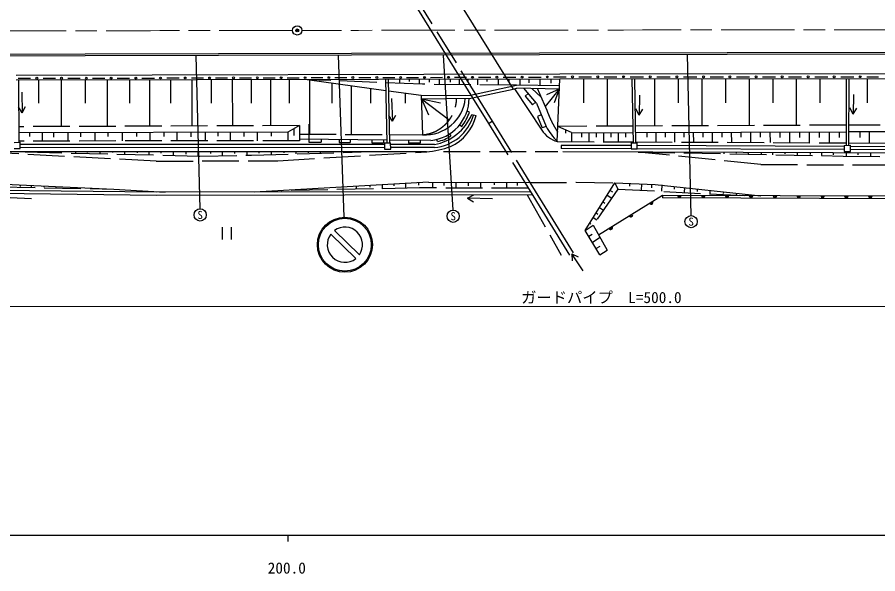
# Model space of a CAD drawing. Units: millimetres, scale not verified. Extents: x 40000 to 680000, y 20000 to 380000.
# Drawn here: x 223791 to 364424, y 198715 to 289654 of the extents above; entities that cross this region are included whole.
import ezdxf
from ezdxf.enums import TextEntityAlignment as Align

# ---------------------------------------------------------------- set-up
doc = ezdxf.new("R2010")
doc.units = ezdxf.units.MM
doc.header["$LTSCALE"] = 1000
doc.header["$PDMODE"] = 32
doc.header["$PDSIZE"] = 500
doc.linetypes.add('CHAIN', pattern=[18.5, 12, -1.5, 3.5, -1.5])
doc.linetypes.add('DASHED', pattern=[7.5, 6, -1.5])
for name, color, linetype, lineweight in [('M-BGD', 7, 'Continuous', 25), ('M-BGD-EXST', 7, 'Continuous', 25), ('M-BMK', 2, 'CHAIN', 13), ('M-BMK-SRVR', 3, 'Continuous', 25), ('M-STR-HTXT', 7, 'Continuous', 13), ('M-STR-STR1', 1, 'Continuous', 25), ('M-STR-STRC', 7, 'Continuous', 25), ('M-TTL-BAND', 7, 'Continuous', 25)]:
    doc.layers.add(name, color=color, linetype=linetype, lineweight=lineweight)
doc.layers.add('M-OTRS', color=6, linetype='Continuous')
doc.styles.add('ＭＳ ゴシック', font='')
doc.styles.get('ＭＳ ゴシック').set_extended_font_data('MS Gothic')

msp = doc.modelspace()

# ---------------------------------------------------------------- linework, layer by layer
at = {"layer": 'M-BGD', "linetype": 'DASHED'}
for p, q in [((288415, 293664), (298935, 276630)), ((290028, 278701), (271179, 279446)), ((305407, 278558), (290028, 278701)), ((310318, 274499), (308797, 277991)), ((269900, 271936), (224058, 271764)), ((300792, 272291), (306736, 262666)), ((301388, 272658), (307559, 262666)), ((324386, 271863), (312144, 271804)), ((359253, 272014), (324786, 271865)), ((394830, 271953), (359653, 272015)), ((269909, 270553), (284185, 270472)), ((284585, 270470), (290028, 270439)), ((269916, 269454), (224069, 269416)), ((312050, 269341), (324429, 269285)), ((324829, 269283), (359245, 269125)), ((359645, 269123), (394873, 268990)), ((246518, 266139), (217523, 267645)), ((225091, 267643), (253660, 266960)), ((262058, 267122), (279992, 267635)), ((266402, 266209), (290710, 267666)), ((293454, 267692), (312155, 267692)), ((345304, 265583), (325249, 267628)), ((325249, 267628), (358774, 266962)), ((246518, 266139), (266402, 266209)), ((253660, 266960), (262058, 267122)), ((358774, 266962), (397841, 266672)), ((345304, 265583), (403920, 265375)), ((213209, 262082), (239562, 261580)), ((321951, 261578), (317887, 255662)), ((321951, 261578), (342618, 260499)), ((307130, 260619), (312707, 250751)), ((317887, 255662), (320192, 251592))]:
    msp.add_line(p, q, dxfattribs=at)
at = {"layer": 'M-BGD'}
for p, q in [((312439, 280335), (223621, 280143)), ((303220, 279861), (305278, 279869)), ((307336, 279877), (309393, 279885)), ((311451, 279894), (313509, 279902)), ((394720, 280425), (312439, 280335)), ((315567, 279910), (317624, 279918)), ((319682, 279926), (320711, 279930)), ((320711, 279930), (321800, 279928)), ((323978, 279926), (326157, 279923)), ((328335, 279921), (330513, 279918)), ((332691, 279916), (334869, 279913)), ((337048, 279911), (338137, 279910)), ((338137, 279910), (339202, 279910)), ((341331, 279912), (343461, 279914)), ((345591, 279915), (347720, 279917)), ((349850, 279919), (351980, 279920)), ((354110, 279922), (356239, 279924)), ((358369, 279925), (360499, 279927)), ((362628, 279929), (363693, 279930)), ((363693, 279930), (364564, 279932)), ((312441, 279535), (223623, 279343)), ((223967, 279693), (225988, 279695)), ((224023, 279344), (224070, 269212)), ((227275, 279351), (227281, 275589)), ((228010, 279698), (230031, 279700)), ((230988, 279359), (230999, 271790)), ((232052, 279703), (234074, 279705)), ((234900, 279367), (234906, 275589)), ((236095, 279708), (238117, 279710)), ((238505, 279375), (238516, 271818)), ((240138, 279713), (242159, 279715)), ((242153, 279383), (242158, 275589)), ((244181, 279718), (246202, 279720)), ((245411, 279390), (245422, 271844)), ((248223, 279723), (250245, 279725)), ((248816, 279397), (248822, 275589)), ((252266, 279728), (253277, 279729)), ((252317, 279405), (252328, 271870)), ((253277, 279729), (254252, 279731)), ((255479, 279412), (255485, 275589)), ((256203, 279736), (258154, 279741)), ((258945, 279419), (258956, 271895)), ((260104, 279746), (262055, 279751)), ((262003, 279426), (262009, 275589)), ((264006, 279756), (265956, 279762)), ((265157, 279433), (265168, 271918)), ((267907, 279767), (269858, 279772)), ((268215, 279439), (268221, 275589)), ((284039, 277648), (271179, 279446)), ((271566, 279447), (271566, 270544)), ((271808, 279777), (273759, 279782)), ((275194, 278885), (275194, 275589)), ((275710, 279787), (276685, 279789)), ((276685, 279789), (277662, 279792)), ((279616, 279797), (281570, 279802)), ((283524, 279807), (285478, 279812)), ((284002, 279474), (284213, 269110)), ((284402, 279474), (284613, 269113)), ((286273, 279478), (286273, 278849)), ((287432, 279817), (289386, 279822)), ((287835, 279482), (287835, 279131)), ((289466, 279485), (289466, 278723)), ((291097, 279489), (291097, 279027)), ((291340, 279827), (293294, 279832)), ((292763, 279492), (292763, 278676)), ((294567, 279496), (294567, 279062)), ((295248, 279837), (297202, 279842)), ((295990, 279499), (295990, 278646)), ((297413, 279503), (297413, 278992)), ((297841, 276903), (305407, 278558)), ((299009, 279506), (299009, 278618)), ((299156, 279847), (300133, 279849)), ((300133, 279849), (301162, 279853)), ((300536, 279509), (300536, 279131)), ((302410, 279513), (302410, 278586)), ((304146, 279517), (304146, 279062)), ((312398, 278419), (305407, 278558)), ((305950, 279521), (305950, 278547)), ((307373, 279524), (307373, 278958)), ((309177, 279528), (309177, 278483)), ((310982, 279532), (310982, 278854)), ((312050, 269341), (312441, 279535)), ((394721, 279625), (312441, 279535)), ((316315, 279539), (316315, 275671)), ((320185, 279544), (320185, 271843)), ((324256, 279548), (324432, 269123)), ((324656, 279548), (324832, 269125)), ((327921, 279552), (327922, 271879)), ((331788, 279556), (331788, 275675)), ((335654, 279560), (335655, 271912)), ((339520, 279565), (339520, 275677)), ((343385, 279569), (343385, 271945)), ((347248, 279573), (347249, 275679)), ((351112, 279577), (351112, 271979)), ((354974, 279582), (354974, 275681)), ((359275, 279586), (359244, 268717)), ((359675, 279587), (359644, 268719)), ((362696, 279590), (362697, 275683)), ((278387, 278438), (278387, 270505)), ((281545, 277997), (281545, 275589)), ((289831, 276838), (284441, 277592)), ((287202, 277206), (287202, 275589)), ((304847, 277924), (305456, 278057)), ((305038, 277965), (309509, 271211)), ((312379, 277919), (305456, 278057)), ((308644, 275595), (306587, 278035)), ((307306, 277182), (306786, 276752)), ((307875, 278009), (309416, 276569)), ((312379, 277919), (310076, 275054)), ((312379, 277919), (310278, 276978)), ((312379, 277919), (311520, 275673)), ((289831, 276838), (297841, 276903)), ((289831, 276838), (290028, 270439)), ((289835, 276338), (297897, 276403)), ((289847, 276339), (294396, 272873)), ((289847, 276339), (292972, 275640)), ((289847, 276339), (291027, 273696)), ((297897, 276403), (298210, 276472)), ((298210, 276472), (300792, 272291)), ((298935, 276630), (301388, 272658)), ((306786, 276752), (307982, 275334)), ((308502, 275764), (307982, 275334)), ((297691, 274140), (297308, 274313)), ((308644, 275595), (310216, 271824)), ((298068, 273739), (298799, 273574)), ((309438, 273690), (308821, 273449)), ((308821, 273449), (309603, 271573)), ((269900, 271936), (268030, 270883)), ((269012, 271436), (269012, 270334)), ((269900, 271936), (269916, 269454)), ((271426, 272181), (271426, 269236)), ((296117, 272096), (296425, 271810)), ((300789, 272289), (301388, 272658)), ((310216, 271824), (309603, 271573)), ((314383, 270791), (312144, 271804)), ((268030, 270883), (224063, 270753)), ((225818, 270759), (225818, 270149)), ((227854, 270765), (227854, 269419)), ((229705, 270770), (229705, 270080)), ((232064, 270777), (232064, 269423)), ((234147, 270783), (234147, 270103)), ((236460, 270790), (236460, 269426)), ((238589, 270796), (238589, 270149)), ((240948, 270803), (240948, 269430)), ((243308, 270810), (243308, 270164)), ((245437, 270817), (245437, 269434)), ((247773, 270823), (247773, 270141)), ((249879, 270830), (249879, 269437)), ((252169, 270836), (252169, 270118)), ((254483, 270843), (254483, 269441)), ((256588, 270850), (256588, 270210)), ((258601, 270855), (258601, 269444)), ((260845, 270862), (260845, 270172)), ((263019, 270869), (263019, 269448)), ((265310, 270875), (265310, 270219)), ((268030, 270883), (268030, 269452)), ((294454, 270594), (294659, 270248)), ((313376, 271247), (313376, 270697)), ((314383, 270791), (324404, 270787)), ((314383, 270791), (314383, 269331)), ((316024, 270790), (316024, 270057)), ((317210, 270790), (317210, 269318)), ((318401, 270789), (318401, 270051)), ((319593, 270789), (319592, 269307)), ((320789, 270788), (320789, 270045)), ((321985, 270788), (321985, 269296)), ((323187, 270788), (323186, 270039)), ((359250, 270897), (324804, 270787)), ((326662, 270793), (326665, 270035)), ((328170, 270798), (328176, 269267)), ((329690, 270802), (329693, 270034)), ((331211, 270807), (331217, 269253)), ((332744, 270812), (332747, 270033)), ((334278, 270817), (334284, 269239)), ((335824, 270822), (335827, 270031)), ((337370, 270827), (337376, 269225)), ((338929, 270832), (338932, 270030)), ((340489, 270837), (340495, 269211)), ((342060, 270842), (342063, 270029)), ((343633, 270847), (343639, 269196)), ((345218, 270852), (345221, 270028)), ((346804, 270857), (346810, 269182)), ((348402, 270862), (348405, 270027)), ((350002, 270867), (350008, 269167)), ((351613, 270872), (351616, 270025)), ((353226, 270878), (353232, 269152)), ((354851, 270883), (354854, 270024)), ((356477, 270888), (356484, 269137)), ((358116, 270893), (358119, 270023)), ((394844, 270967), (359650, 270922)), ((361467, 270924), (361469, 270009)), ((363021, 270926), (363025, 269110)), ((223294, 269207), (224294, 269213)), ((224300, 268213), (224294, 269213)), ((283816, 268838), (224296, 268866)), ((284203, 269577), (269914, 269705)), ((271426, 269236), (273438, 269218)), ((273438, 269673), (273438, 269218)), ((276400, 269647), (276400, 269191)), ((276400, 269191), (278227, 269175)), ((278227, 269630), (278227, 269175)), ((281744, 269599), (281744, 269143)), ((281744, 269143), (283664, 269126)), ((283664, 269582), (283664, 269126)), ((283815, 269108), (284815, 269114)), ((283815, 269108), (283820, 268108)), ((291375, 269512), (284604, 269573)), ((284820, 268114), (284815, 269114)), ((291964, 268842), (284819, 268839)), ((287736, 269545), (287736, 269089)), ((289656, 269072), (287736, 269089)), ((289656, 269528), (289656, 269072)), ((292459, 269332), (292372, 269688)), ((312694, 268715), (312692, 268215)), ((324103, 268670), (312694, 268715)), ((324100, 269121), (325100, 269127)), ((324100, 269121), (324106, 268121)), ((325106, 268127), (325100, 269127)), ((358939, 268531), (325103, 268666)), ((358938, 268715), (359938, 268721)), ((358938, 268715), (358944, 267715)), ((359944, 267721), (359938, 268721)), ((290682, 267633), (136510, 267658)), ((223300, 268207), (224300, 268213)), ((283819, 268338), (224299, 268366)), ((233352, 267446), (233352, 267642)), ((235255, 267537), (235255, 267642)), ((237352, 267350), (237352, 267642)), ((239420, 267537), (239420, 267641)), ((241352, 267254), (241352, 267641)), ((243445, 267468), (243445, 267641)), ((245352, 267158), (245352, 267640)), ((247332, 267433), (247332, 267640)), ((249352, 267063), (249352, 267640)), ((251427, 267294), (251427, 267639)), ((253352, 266954), (253352, 267639)), ((255453, 267364), (255453, 267639)), ((257352, 266987), (257352, 267638)), ((259374, 267364), (259374, 267638)), ((261352, 267101), (261352, 267638)), ((263330, 267433), (263330, 267637)), ((265352, 267216), (265352, 267637)), ((267390, 267468), (267390, 267637)), ((269352, 267330), (269352, 267636)), ((271381, 267502), (271381, 267636)), ((273352, 267445), (273352, 267636)), ((283820, 268108), (284820, 268114)), ((291964, 268342), (284819, 268339)), ((324106, 268170), (312692, 268215)), ((324106, 268121), (325106, 268127)), ((358942, 268031), (325106, 268166)), ((339244, 267577), (339244, 267350)), ((341286, 267569), (341286, 267428)), ((343244, 267562), (343244, 267271)), ((345347, 267554), (345347, 267358)), ((347244, 267547), (347244, 267191)), ((349233, 267540), (349233, 267324)), ((351244, 267532), (351244, 267112)), ((353363, 267524), (353363, 267220)), ((355244, 267517), (355244, 267032)), ((357139, 267510), (357139, 267185)), ((358944, 267715), (359944, 267721)), ((359244, 267502), (359244, 266959)), ((394489, 268389), (359939, 268527)), ((394492, 267889), (359942, 268027)), ((361139, 267495), (361139, 267185)), ((363244, 267488), (363244, 266929)), ((211608, 262840), (239562, 261580)), ((224267, 262269), (224264, 261999)), ((226064, 262188), (226059, 261837)), ((228157, 262094), (228154, 261900)), ((230085, 262007), (230082, 261761)), ((239562, 261580), (247959, 261042)), ((291022, 262675), (262578, 261061)), ((279202, 262005), (279202, 261553)), ((281401, 262129), (281401, 261875)), ((283421, 262244), (283421, 261637)), ((285351, 262354), (285351, 262099)), ((287237, 262461), (287237, 261712)), ((289347, 262580), (289347, 262189)), ((291022, 262675), (307559, 262666)), ((291636, 262675), (291636, 261753)), ((293521, 262674), (293521, 262144)), ((295496, 262673), (295496, 261744)), ((297471, 262672), (297471, 262099)), ((299491, 262670), (299491, 261735)), ((301736, 262669), (301736, 262279)), ((303756, 262668), (303756, 261725)), ((305507, 262667), (305507, 262144)), ((306736, 262666), (314070, 250791)), ((307559, 262666), (314666, 251158)), ((316601, 254824), (321478, 262575)), ((321478, 262575), (328062, 262306)), ((321478, 262575), (321951, 261578)), ((323843, 262478), (323830, 262056)), ((325792, 262399), (325762, 261379)), ((327437, 262331), (327422, 261787)), ((328062, 262306), (345298, 260488)), ((329106, 262263), (329075, 261206)), ((331145, 261981), (331132, 261547)), ((332819, 261804), (332796, 261011)), ((334915, 261583), (334903, 261158)), ((246605, 260541), (213195, 260910)), ((246607, 261041), (213201, 261410)), ((308000, 260621), (246605, 260541)), ((307691, 261120), (246607, 261041)), ((329268, 260550), (318795, 254060)), ((320224, 260582), (320937, 260102)), ((320709, 261353), (321066, 261112)), ((329268, 260550), (329261, 260150)), ((404950, 260259), (329268, 260550)), ((336976, 261366), (336960, 260794)), ((339191, 261132), (339182, 260829)), ((341314, 260908), (341304, 260567)), ((319521, 259464), (319829, 259257)), ((404951, 259859), (329261, 260150)), ((318397, 257680), (318692, 257481)), ((318943, 258546), (319576, 258120)), ((317348, 256011), (317535, 255885)), ((317923, 256926), (318492, 256542)), ((316601, 254824), (317887, 255662)), ((319025, 250844), (316601, 254824)), ((317774, 254149), (317224, 253800)), ((319033, 253638), (317800, 252855)), ((318991, 252214), (318414, 251847)), ((319025, 250844), (320192, 251592))]:
    msp.add_line(p, q, dxfattribs=at)
for points in [[(518229, 283746), (370550, 283915), (278414, 283742), (169560, 283458), (67680, 283048)], [(518229, 283446), (370551, 283615), (278414, 283442), (169561, 283158), (67685, 282748)], [(529926, 266041), (495863, 266682), (445504, 267183), (312945, 267674)]]:
    msp.add_lwpolyline(points, dxfattribs=at)
at = {"layer": 'M-BGD', "linetype": 'DASHED'}
for points in [[(307323, 261717), (289538, 261758), (266978, 261311)], [(307559, 262666), (315124, 262675), (321478, 262575)]]:
    msp.add_lwpolyline(points, dxfattribs=at)
at = {"layer": 'M-BGD'}
for centre in [(239127, 279711), (243170, 279716), (247213, 279721), (251255, 279726), (255228, 279734), (259129, 279744), (263030, 279754), (266932, 279764), (270833, 279774), (274734, 279784), (278639, 279794), (282547, 279804), (286455, 279814), (290363, 279824), (294271, 279834), (298179, 279844), (302191, 279857), (306307, 279873), (310422, 279889), (314538, 279906), (318653, 279922), (322889, 279927), (327246, 279922), (331602, 279917), (335959, 279912), (340266, 279911), (344526, 279915), (348785, 279918), (353045, 279921), (357304, 279925), (361563, 279928), (226999, 279696), (231042, 279701), (235084, 279706)]:
    msp.add_circle(centre, 150, dxfattribs=at)
for centre, radius, start, end in [((290424, 277054), 6627, 266.57065, 354.30027), ((290668, 276454), 6977, 275.81821, 359.56985), ((290405, 277038), 8343, 280.76666, 336.70872), ((291289, 275644), 7333, 275.28198, 344.42296), ((291406, 275450), 7627, 294.83596, 345.75942), ((290821, 276365), 7221, 320.88991, 342.05297), ((320745, 277685), 12051, 209.10358, 223.8196), ((290821, 276365), 7221, 283.10801, 302.10662), ((313247, 273631), 4453, 212.90982, 254.4061), ((288480, 286349), 18845, 276.70752, 288.98024), ((332009, 260539), 300, 179.77984, 359.77984), ((332009, 260539), 150, 179.77984, 359.77984), ((335909, 260524), 300, 179.77984, 359.77984), ((335909, 260524), 150, 179.77984, 359.77984), ((339809, 260509), 300, 179.77984, 359.77984), ((339809, 260509), 150, 179.77984, 359.77984), ((343709, 260494), 300, 179.77984, 359.77984), ((343709, 260494), 150, 179.77984, 359.77984), ((347609, 260479), 300, 179.77984, 359.77984), ((347609, 260479), 150, 179.77984, 359.77984), ((351509, 260465), 300, 179.77984, 359.77984), ((351509, 260465), 150, 179.77984, 359.77984), ((355409, 260450), 300, 179.77984, 359.77984), ((355409, 260450), 150, 179.77984, 359.77984), ((359309, 260435), 300, 179.77984, 359.77984), ((359309, 260435), 150, 179.77984, 359.77984), ((363209, 260420), 300, 179.77984, 359.77984), ((363209, 260420), 150, 179.77984, 359.77984), ((327387, 259384), 300, 211.7857, 31.7857), ((327387, 259384), 150, 211.7857, 31.7857), ((324072, 257330), 300, 211.7857, 31.7857), ((324072, 257330), 150, 211.7857, 31.7857), ((320757, 255275), 300, 211.7857, 31.7857), ((320757, 255275), 150, 211.7857, 31.7857)]:
    msp.add_arc(centre, radius, start, end, dxfattribs=at)
at = {"layer": 'M-BGD', "linetype": 'DASHED'}
for centre, radius, start, end in [((289507, 276511), 6095, 274.90515, 358.81008), ((325954, 280030), 16586, 199.48053, 213.41365)]:
    msp.add_arc(centre, radius, start, end, dxfattribs=at)
at = {"layer": 'M-BGD-EXST'}
for p, q in [((252982, 283375), (253655, 258341)), ((293404, 283470), (294969, 258131)), ((333285, 283545), (333892, 257248)), ((224538, 277409), (224616, 274051)), ((284973, 276394), (285129, 272646)), ((325498, 276940), (325420, 273661)), ((360478, 277018), (360400, 273817)), ((224616, 274051), (224015, 275037)), ((224616, 274051), (225170, 275064)), ((325420, 273661), (324866, 274674)), ((325420, 273661), (326021, 274647)), ((360400, 273817), (359848, 274831)), ((360400, 273817), (361002, 274803)), ((285129, 272646), (284511, 273621)), ((285129, 272646), (285665, 273669)), ((297388, 260074), (298399, 260632)), ((226099, 259996), (222664, 260153)), ((301448, 259996), (297388, 260074)), ((297388, 260074), (298377, 259478)), ((257308, 255326), (257308, 253326)), ((258808, 253326), (258808, 255326)), ((316284, 248206), (314410, 251017)), ((314410, 251017), (315445, 250505)), ((314410, 251017), (314484, 249865))]:
    msp.add_line(p, q, dxfattribs=at)
for centre in [(253682, 257342), (295031, 257133), (333915, 256248)]:
    msp.add_circle(centre, 1000, dxfattribs=at)
at = {"layer": 'M-BMK'}
for centre, radius, start, end in [((397831, -81174855), 81462451, 90.09075, 90.16051), ((853696, -448579408), 448867283, 90.06183, 90.07447)]:
    msp.add_arc(centre, radius, start, end, dxfattribs=at)
at = {"layer": 'M-BMK-SRVR'}
msp.add_circle((269548, 287495), 750, dxfattribs=at)
at = {"layer": 'M-OTRS'}
msp.add_point((269548, 287495), dxfattribs=at)
at = {"layer": 'M-STR-HTXT'}
msp.add_line((185290, 242396), (570163, 242396), dxfattribs=at)
at = {"layer": 'M-STR-STR1'}
for p, q in [((293972, 295388), (304847, 277924)), ((287412, 293957), (298210, 276472)), ((298210, 276472), (304847, 277924))]:
    msp.add_line(p, q, dxfattribs=at)
at = {"layer": 'M-STR-STRC'}
for p, q in [((276236, 283436), (277180, 256979)), ((275654, 254817), (279700, 250831)), ((275046, 254224), (279116, 250215))]:
    msp.add_line(p, q, dxfattribs=at)
for radius in [4500, 4320]:
    msp.add_circle((277340, 252482), radius, dxfattribs=at)
for start, end in [(325.01478, 125.8468), (142.79212, 308.06946)]:
    msp.add_arc((277340, 252482), 2880, start, end, dxfattribs=at)
at = {"layer": 'M-TTL-BAND'}
for p, q in [((40000, 205000), (579000, 205000)), ((268000, 205000), (268000, 204000))]:
    msp.add_line(p, q, dxfattribs=at)

# ---------------------------------------------------------------- texts
at = {"layer": 'M-BGD-EXST', "style": 'ＭＳ ゴシック'}
for p in [(253682, 257342), (295031, 257133), (333915, 256248)]:
    msp.add_text('S', height=1320, dxfattribs=at).set_placement(p, align=Align.MIDDLE_CENTER)
at = {"layer": 'M-STR-HTXT', "style": 'ＭＳ ゴシック'}
msp.add_text('ガードパイプ\u3000L=500.0', height=1833, dxfattribs=at).set_placement((319250, 242396), align=Align.BOTTOM_CENTER)
at = {"layer": 'M-TTL-BAND', "style": 'ＭＳ ゴシック'}
msp.add_text('200.0', height=1833, dxfattribs=at).set_placement((267844, 198195), align=Align.BOTTOM_CENTER)

doc.saveas('drawing.dxf')
